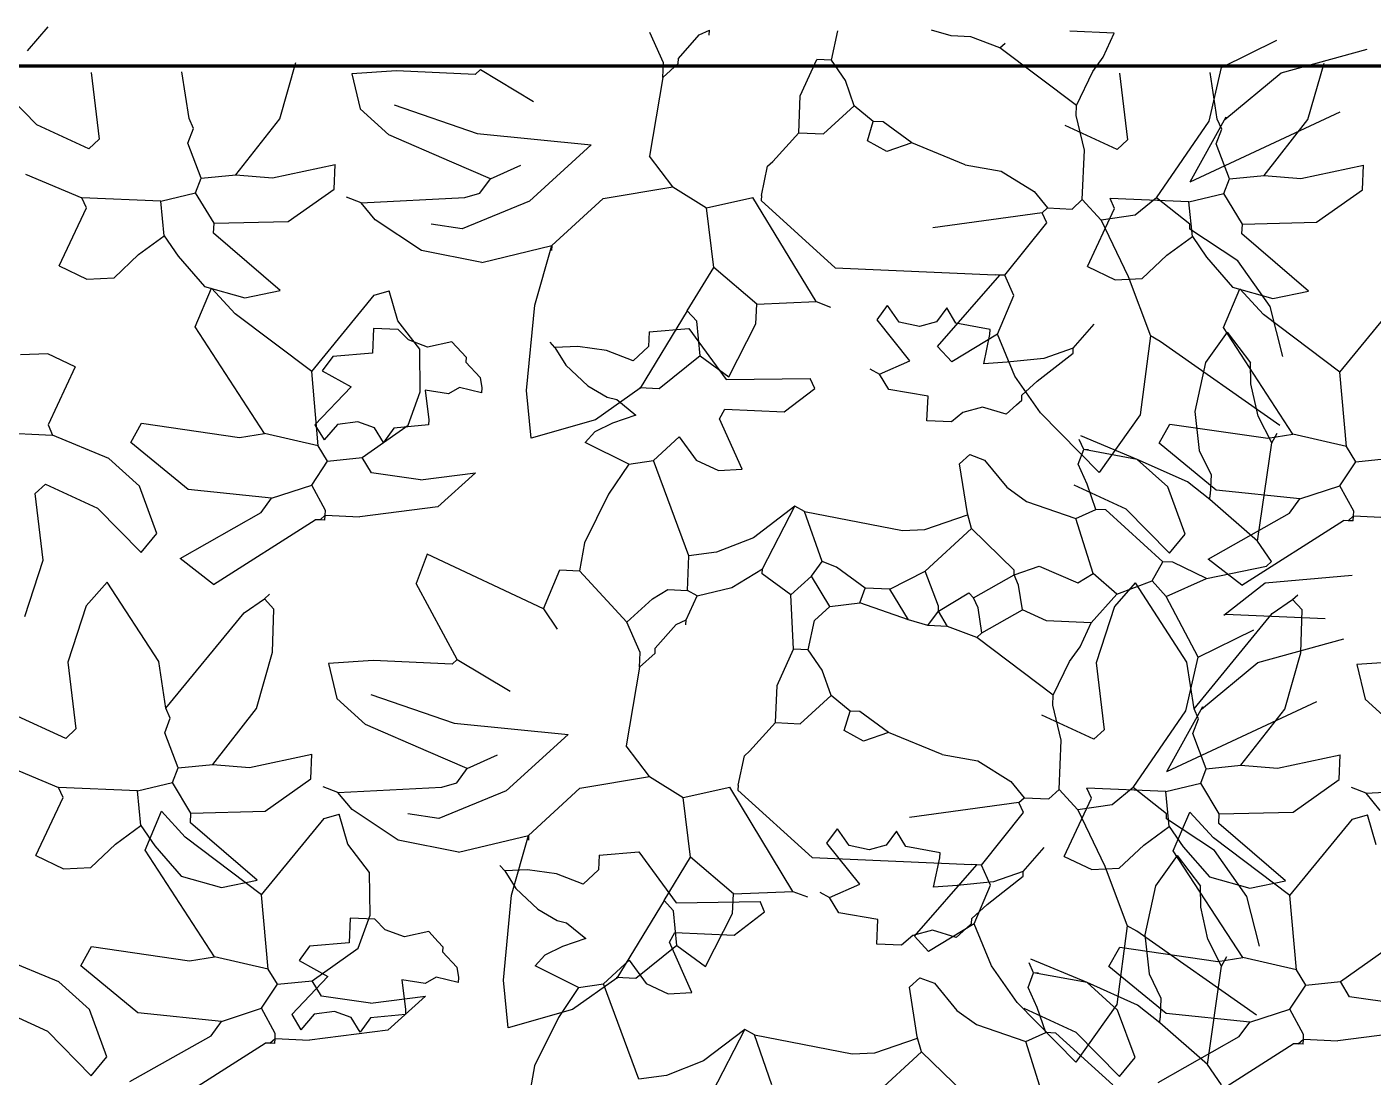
# Model space of a CAD drawing. Header units: inches. Extents: x 2013 to 15569, y -2551 to 2524.
# Drawn here: x 8065.1 to 8152.1, y -1721 to -1653.2 of the extents above; entities that cross this region are included whole.
import ezdxf

# ---------------------------------------------------------------- set-up
doc = ezdxf.new("R2010")
doc.units = ezdxf.units.IN
doc.header["$MEASUREMENT"] = 0
doc.layers.add('A-FLOR-FTPT', color=6, linetype='Continuous', lineweight=70)
doc.layers.add('VERDE_siepe', color=96, linetype='Continuous')

msp = doc.modelspace()

# ---------------------------------------------------------------- linework, layer by layer
at = {"layer": 'A-FLOR-FTPT'}
msp.add_line((8260.441, -1655.705), (7964.951, -1655.705), dxfattribs=at)
at = {"layer": 'VERDE_siepe'}
for p, q in [((8065.081, -1654.705), (8066.425, -1653.168)), ((8106.194, -1655.487), (8105.322, -1653.534)), ((8107.164, -1655.21), (8108.507, -1653.673)), ((8108.507, -1653.673), (8109.159, -1653.381)), ((8109.145, -1653.7), (8109.159, -1653.381)), ((8117.054, -1655.322), (8117.456, -1653.424)), ((8124.784, -1653.744), (8123.524, -1653.37)), ((8126.058, -1653.799), (8124.784, -1653.744)), ((8127.942, -1654.52), (8126.058, -1653.799)), ((8135.326, -1653.564), (8132.458, -1653.439)), ((8134.619, -1655.13), (8135.326, -1653.564)), ((8127.942, -1654.52), (8128.275, -1654.215)), ((8132.888, -1658.246), (8127.942, -1654.52)), ((8142.251, -1655.782), (8145.84, -1654.023)), ((8146.118, -1656.127), (8151.669, -1654.611)), ((8081.391, -1659.1), (8082.429, -1655.46)), ((8106.152, -1656.443), (8106.194, -1655.487)), ((8106.152, -1656.443), (8107.15, -1655.529)), ((8107.15, -1655.529), (8107.164, -1655.21)), ((8115.033, -1657.624), (8116.098, -1655.28)), ((8117.054, -1655.322), (8116.098, -1655.28)), ((8117.954, -1656.638), (8117.054, -1655.322)), ((8133.941, -1656.058), (8134.619, -1655.13)), ((8147.847, -1659.147), (8148.885, -1655.507)), ((8069.208, -1656.112), (8069.726, -1660.426)), ((8075.53, -1659.082), (8075.074, -1656.061)), ((8088.934, -1656.011), (8086.052, -1656.204)), ((8086.052, -1656.204), (8086.592, -1658.463)), ((8094.031, -1656.233), (8088.934, -1656.011)), ((8094.363, -1655.929), (8094.031, -1656.233)), ((8094.363, -1655.929), (8097.785, -1657.993)), ((8106.152, -1656.443), (8105.293, -1661.512)), ((8132.888, -1658.246), (8133.941, -1656.058)), ((8135.664, -1656.159), (8136.182, -1660.473)), ((8141.462, -1659.259), (8142.251, -1655.782)), ((8141.986, -1659.129), (8141.53, -1656.107)), ((8142.478, -1659.154), (8146.118, -1656.127)), ((8065.69, -1659.491), (8062.869, -1656.615)), ((8118.522, -1658.259), (8117.954, -1656.638)), ((8088.785, -1658.193), (8094.158, -1660.06)), ((8114.934, -1660.018), (8115.033, -1657.624)), ((8075.821, -1659.734), (8075.53, -1659.082)), ((8088.434, -1660.139), (8086.592, -1658.463)), ((8116.527, -1660.087), (8118.522, -1658.259)), ((8119.755, -1659.27), (8118.522, -1658.259)), ((8132.86, -1658.884), (8132.888, -1658.246)), ((8133.399, -1661.142), (8132.86, -1658.884)), ((8149.895, -1658.683), (8140.207, -1663.196)), ((8142.54, -1659.002), (8140.207, -1663.196)), ((8069.061, -1661.035), (8065.69, -1659.491)), ((8075.461, -1660.676), (8075.821, -1659.734)), ((8078.564, -1662.726), (8081.391, -1659.1)), ((8119.381, -1660.53), (8119.755, -1659.27)), ((8120.392, -1659.298), (8119.755, -1659.27)), ((8122.248, -1660.655), (8120.392, -1659.298)), ((8135.517, -1661.082), (8132.146, -1659.537)), ((8138.053, -1664.217), (8141.462, -1659.259)), ((8141.917, -1660.723), (8142.277, -1659.781)), ((8142.277, -1659.781), (8141.986, -1659.129)), ((8145.02, -1662.773), (8147.847, -1659.147)), ((8069.061, -1661.035), (8069.726, -1660.426)), ((8076.319, -1662.947), (8075.461, -1660.676)), ((8092.507, -1661.913), (8088.434, -1660.139)), ((8094.158, -1660.06), (8101.529, -1660.789)), ((8101.529, -1660.789), (8097.539, -1664.425)), ((8113.257, -1661.86), (8114.934, -1660.018)), ((8114.934, -1660.018), (8116.527, -1660.087)), ((8120.627, -1661.223), (8119.381, -1660.53)), ((8122.248, -1660.655), (8120.627, -1661.223)), ((8125.697, -1662.083), (8122.248, -1660.655)), ((8135.517, -1661.081), (8136.182, -1660.473)), ((8142.776, -1662.994), (8141.917, -1660.723)), ((8106.803, -1663.494), (8105.293, -1661.512)), ((8133.26, -1664.328), (8133.399, -1661.142)), ((8080.931, -1662.919), (8084.977, -1662.048)), ((8084.908, -1663.641), (8084.977, -1662.048)), ((8095.013, -1662.98), (8092.507, -1661.913)), ((8095.013, -1662.98), (8096.967, -1662.107)), ((8112.524, -1664.062), (8112.925, -1662.164)), ((8112.925, -1662.164), (8113.257, -1661.86)), ((8125.697, -1662.083), (8128.014, -1662.489)), ((8128.014, -1662.489), (8130.155, -1663.811)), ((8147.388, -1662.966), (8151.433, -1662.095)), ((8151.364, -1663.688), (8151.433, -1662.095)), ((8064.964, -1662.684), (8068.603, -1664.207)), ((8075.959, -1663.889), (8076.319, -1662.947)), ((8076.319, -1662.947), (8078.563, -1662.726)), ((8078.564, -1662.726), (8080.931, -1662.919)), ((8094.335, -1663.908), (8095.013, -1662.98)), ((8142.415, -1663.936), (8142.776, -1662.994)), ((8142.776, -1662.994), (8145.019, -1662.773)), ((8145.02, -1662.773), (8147.388, -1662.966)), ((8068.894, -1664.858), (8068.603, -1664.207)), ((8073.701, -1664.43), (8068.603, -1664.207)), ((8073.701, -1664.43), (8075.959, -1663.889)), ((8077.15, -1665.857), (8075.959, -1663.889)), ((8081.943, -1665.747), (8084.908, -1663.641)), ((8086.647, -1664.53), (8085.705, -1664.17)), ((8086.647, -1664.53), (8093.366, -1664.184)), ((8093.366, -1664.184), (8094.335, -1663.908)), ((8098.975, -1667.302), (8102.3, -1664.255)), ((8102.3, -1664.255), (8106.803, -1663.494)), ((8106.803, -1663.494), (8108.977, -1664.865)), ((8108.977, -1664.865), (8111.976, -1664.186)), ((8116.055, -1670.919), (8111.976, -1664.186)), ((8112.524, -1664.062), (8112.51, -1664.381)), ((8130.155, -1663.811), (8131.002, -1664.868)), ((8135.35, -1664.905), (8135.06, -1664.254)), ((8140.157, -1664.476), (8135.06, -1664.254)), ((8138.053, -1664.217), (8136.685, -1665.325)), ((8140.215, -1665.908), (8138.053, -1664.217)), ((8140.157, -1664.476), (8142.415, -1663.936)), ((8143.606, -1665.903), (8142.415, -1663.936)), ((8148.399, -1665.793), (8151.364, -1663.688)), ((8067.134, -1668.612), (8068.894, -1664.858)), ((8073.922, -1666.673), (8073.701, -1664.43)), ((8087.566, -1665.64), (8086.647, -1664.53)), ((8097.539, -1664.425), (8093.176, -1666.208)), ((8109.448, -1668.716), (8108.977, -1664.865)), ((8112.51, -1664.381), (8117.299, -1668.739)), ((8130.67, -1665.173), (8123.605, -1666.141)), ((8130.67, -1665.173), (8131.002, -1664.868)), ((8130.961, -1665.823), (8130.67, -1665.173)), ((8131.002, -1664.868), (8132.596, -1664.937)), ((8132.596, -1664.937), (8133.26, -1664.328)), ((8134.48, -1665.658), (8133.26, -1664.328)), ((8133.59, -1668.659), (8135.35, -1664.905)), ((8140.378, -1666.72), (8140.157, -1664.476)), ((8077.122, -1666.494), (8077.15, -1665.857)), ((8077.15, -1665.857), (8081.943, -1665.747)), ((8090.558, -1667.613), (8087.566, -1665.64)), ((8093.176, -1666.208), (8091.175, -1665.916)), ((8128.259, -1669.217), (8130.961, -1665.823)), ((8136.685, -1665.325), (8134.48, -1665.658)), ((8134.48, -1665.658), (8136.219, -1669.297)), ((8140.201, -1666.226), (8140.215, -1665.908)), ((8143.579, -1666.541), (8143.606, -1665.903)), ((8143.606, -1665.903), (8148.399, -1665.793)), ((8072.274, -1667.878), (8073.922, -1666.673)), ((8073.922, -1666.673), (8074.822, -1667.989)), ((8081.429, -1670.193), (8077.122, -1666.494)), ((8138.73, -1667.925), (8140.378, -1666.72)), ((8143.303, -1668.277), (8140.201, -1666.226)), ((8140.378, -1666.72), (8141.278, -1668.036)), ((8147.886, -1670.239), (8143.579, -1666.541)), ((8094.459, -1668.382), (8090.558, -1667.613)), ((8094.459, -1668.382), (8098.975, -1667.302)), ((8097.879, -1671.157), (8098.975, -1667.302)), ((8098.975, -1667.302), (8098.962, -1667.621)), ((8067.134, -1668.612), (8068.92, -1669.46)), ((8070.682, -1669.383), (8072.274, -1667.878)), ((8074.822, -1667.989), (8076.521, -1669.945)), ((8133.59, -1668.659), (8135.376, -1669.506)), ((8137.138, -1669.43), (8138.73, -1667.925)), ((8141.278, -1668.036), (8142.977, -1669.991)), ((8145.408, -1671.241), (8143.303, -1668.277)), ((8068.92, -1669.46), (8070.682, -1669.383)), ((8107.729, -1671.514), (8109.448, -1668.716)), ((8112.218, -1671.072), (8109.448, -1668.716)), ((8117.299, -1668.739), (8127.622, -1669.189)), ((8123.909, -1673.816), (8127.941, -1669.203)), ((8127.941, -1669.203), (8127.622, -1669.189)), ((8128.259, -1669.217), (8127.941, -1669.203)), ((8128.841, -1670.519), (8128.259, -1669.217)), ((8135.376, -1669.506), (8137.138, -1669.43)), ((8136.219, -1669.297), (8137.664, -1673.139)), ((8075.923, -1672.546), (8076.99, -1670.039)), ((8076.521, -1669.945), (8079.128, -1670.673)), ((8078.513, -1671.702), (8076.99, -1670.039)), ((8079.128, -1670.673), (8081.429, -1670.193)), ((8087.504, -1670.497), (8088.474, -1670.221)), ((8089.027, -1672.16), (8088.474, -1670.221)), ((8142.379, -1672.593), (8143.446, -1670.086)), ((8142.977, -1669.991), (8145.584, -1670.719)), ((8144.969, -1671.748), (8143.446, -1670.086)), ((8145.584, -1670.719), (8147.886, -1670.239)), ((8083.458, -1675.429), (8087.504, -1670.497)), ((8097.346, -1676.662), (8097.879, -1671.157)), ((8112.162, -1672.346), (8112.218, -1671.072)), ((8112.218, -1671.072), (8116.055, -1670.919)), ((8116.055, -1670.919), (8116.997, -1671.28)), ((8119.994, -1672.091), (8120.672, -1671.163)), ((8121.434, -1672.239), (8120.672, -1671.163)), ((8127.774, -1673.027), (8128.841, -1670.519)), ((8146.225, -1674.47), (8145.408, -1671.241)), ((8149.915, -1675.476), (8153.96, -1670.544)), ((8083.458, -1675.429), (8078.513, -1671.702)), ((8107.729, -1671.514), (8104.681, -1676.521)), ((8108.339, -1672.179), (8107.729, -1671.514)), ((8122.113, -1674.738), (8119.994, -1672.091)), ((8124.496, -1671.33), (8123.833, -1672.23)), ((8125.091, -1672.313), (8124.496, -1671.33)), ((8149.915, -1675.476), (8144.969, -1671.748)), ((8080.41, -1679.445), (8075.923, -1672.546)), ((8087.453, -1672.656), (8087.384, -1674.249)), ((8089.047, -1672.725), (8087.453, -1672.656)), ((8090.439, -1673.991), (8089.027, -1672.16)), ((8089.719, -1673.398), (8089.047, -1672.725)), ((8105.276, -1672.868), (8105.234, -1673.824)), ((8105.276, -1672.868), (8107.839, -1672.661)), ((8107.839, -1672.661), (8110.249, -1675.958)), ((8108.56, -1674.423), (8108.339, -1672.179)), ((8110.416, -1675.782), (8112.162, -1672.346)), ((8122.73, -1672.524), (8121.434, -1672.239)), ((8123.833, -1672.23), (8122.73, -1672.524)), ((8127.308, -1672.729), (8125.091, -1672.313)), ((8127.294, -1673.048), (8127.308, -1672.729)), ((8132.682, -1673.921), (8134.026, -1672.384)), ((8142.622, -1672.901), (8141.224, -1674.847)), ((8146.867, -1679.492), (8142.379, -1672.593)), ((8142.622, -1672.901), (8144.132, -1674.881)), ((8090.953, -1673.852), (8089.719, -1673.398)), ((8092.524, -1673.515), (8090.953, -1673.852)), ((8093.133, -1674.181), (8092.524, -1673.515)), ((8099.167, -1673.879), (8098.863, -1673.546)), ((8100.649, -1673.822), (8099.167, -1673.879)), ((8099.167, -1673.879), (8099.893, -1675.017)), ((8102.514, -1674.087), (8100.649, -1673.822)), ((8105.234, -1673.824), (8104.237, -1674.738)), ((8124.823, -1674.813), (8123.909, -1673.816)), ((8127.774, -1673.027), (8124.823, -1674.813)), ((8126.892, -1674.946), (8127.294, -1673.048)), ((8128.902, -1675.735), (8127.774, -1673.027)), ((8137.664, -1673.139), (8137.001, -1678.238)), ((8138.288, -1673.485), (8137.664, -1673.139)), ((8146.03, -1678.929), (8138.288, -1673.485)), ((8066.395, -1674.288), (8064.632, -1674.364)), ((8068.18, -1675.136), (8066.395, -1674.288)), ((8084.822, -1674.456), (8084.142, -1675.384)), ((8087.384, -1674.249), (8084.822, -1674.456)), ((8090.465, -1676.756), (8090.439, -1673.991)), ((8093.133, -1674.181), (8093.438, -1674.513)), ((8093.438, -1674.513), (8093.424, -1674.831)), ((8104.237, -1674.738), (8102.514, -1674.087)), ((8108.56, -1674.423), (8105.914, -1676.543)), ((8108.56, -1674.423), (8110.416, -1675.782)), ((8120.16, -1675.61), (8122.113, -1674.738)), ((8130.765, -1674.588), (8128.41, -1674.828)), ((8130.355, -1676.055), (8132.669, -1674.24)), ((8132.682, -1673.921), (8130.765, -1674.588)), ((8132.669, -1674.24), (8132.682, -1673.921)), ((8068.18, -1675.136), (8066.42, -1678.889)), ((8083.887, -1680.236), (8083.458, -1675.429)), ((8084.142, -1675.384), (8086.012, -1676.423)), ((8093.424, -1674.831), (8094.338, -1675.829)), ((8099.893, -1675.017), (8101.3, -1676.369)), ((8119.536, -1675.263), (8120.16, -1675.61)), ((8120.755, -1676.594), (8120.16, -1675.61)), ((8128.41, -1674.828), (8126.892, -1674.946)), ((8141.224, -1674.847), (8140.54, -1678.017)), ((8144.163, -1676.232), (8144.132, -1674.881)), ((8150.343, -1680.282), (8149.915, -1675.476)), ((8086.012, -1676.423), (8083.671, -1678.875)), ((8093.004, -1676.468), (8092.293, -1676.881)), ((8094.431, -1676.81), (8093.004, -1676.468)), ((8094.338, -1675.829), (8094.445, -1676.491)), ((8094.445, -1676.491), (8094.431, -1676.81)), ((8101.3, -1676.369), (8102.558, -1677.099)), ((8105.914, -1676.543), (8104.64, -1676.487)), ((8110.249, -1675.958), (8115.679, -1675.876)), ((8115.97, -1676.527), (8115.679, -1675.876)), ((8130.557, -1678.11), (8128.902, -1675.735)), ((8129.358, -1676.969), (8130.355, -1676.055)), ((8144.617, -1678.309), (8144.163, -1676.232)), ((8089.691, -1678.892), (8090.465, -1676.756)), ((8090.792, -1676.632), (8091.026, -1678.557)), ((8092.293, -1676.881), (8090.792, -1676.632)), ((8097.651, -1679.747), (8097.346, -1676.662)), ((8104.681, -1676.521), (8101.808, -1678.546)), ((8102.558, -1677.099), (8103.17, -1677.246)), ((8103.17, -1677.246), (8104.403, -1678.257)), ((8113.989, -1678.037), (8115.97, -1676.527)), ((8123.29, -1677.023), (8120.755, -1676.594)), ((8123.22, -1678.616), (8123.29, -1677.023)), ((8129.011, -1677.591), (8129.344, -1677.287)), ((8129.344, -1677.287), (8129.358, -1676.969)), ((8109.819, -1678.493), (8110.166, -1677.87)), ((8110.166, -1677.87), (8113.989, -1678.037)), ((8125.542, -1678.074), (8124.814, -1678.686)), ((8126.811, -1677.729), (8125.542, -1678.074)), ((8128.346, -1678.201), (8126.811, -1677.729)), ((8129.011, -1677.591), (8128.346, -1678.201)), ((8134.347, -1681.961), (8130.557, -1678.11)), ((8140.54, -1678.017), (8140.812, -1680.542)), ((8066.42, -1678.889), (8066.711, -1679.54)), ((8071.766, -1680.026), (8072.458, -1678.78)), ((8072.458, -1678.78), (8078.803, -1679.694)), ((8083.671, -1678.875), (8084.266, -1679.859)), ((8085.118, -1678.853), (8084.266, -1679.859)), ((8086.435, -1678.682), (8085.118, -1678.853)), ((8087.508, -1679.072), (8086.435, -1678.682)), ((8086.726, -1680.997), (8089.691, -1678.892)), ((8088.09, -1680.026), (8087.508, -1679.072)), ((8088.769, -1679.098), (8088.09, -1680.026)), ((8091.013, -1678.877), (8088.769, -1679.098)), ((8091.026, -1678.557), (8091.013, -1678.877)), ((8101.808, -1678.546), (8097.651, -1679.747)), ((8102.896, -1678.772), (8101.757, -1679.337)), ((8104.403, -1678.257), (8102.896, -1678.772)), ((8111.273, -1681.749), (8109.819, -1678.493)), ((8124.814, -1678.686), (8123.22, -1678.616)), ((8137.001, -1678.238), (8134.347, -1681.961)), ((8138.222, -1680.073), (8138.915, -1678.827)), ((8138.915, -1678.827), (8145.259, -1679.741)), ((8145.503, -1680.049), (8144.617, -1678.309)), ((8061.613, -1679.318), (8066.711, -1679.54)), ((8070.35, -1681.063), (8066.711, -1679.54)), ((8078.803, -1679.694), (8080.41, -1679.445)), ((8083.887, -1680.236), (8080.41, -1679.445)), ((8101.757, -1679.337), (8101.133, -1680.03)), ((8105.552, -1681.18), (8107.215, -1679.656)), ((8107.215, -1679.656), (8108.303, -1681.158)), ((8133.354, -1680.477), (8133.064, -1679.826)), ((8136.806, -1681.11), (8133.167, -1679.587)), ((8145.259, -1679.741), (8146.867, -1679.492)), ((8145.503, -1680.049), (8145.849, -1679.426)), ((8150.343, -1680.282), (8146.867, -1679.492)), ((8075.465, -1683.06), (8071.766, -1680.026)), ((8084.482, -1681.219), (8083.887, -1680.236)), ((8103.945, -1681.429), (8101.133, -1680.03)), ((8125.334, -1681.404), (8125.998, -1680.794)), ((8125.998, -1680.794), (8126.94, -1681.155)), ((8132.994, -1681.419), (8133.354, -1680.477)), ((8133.673, -1680.491), (8133.354, -1680.477)), ((8136.806, -1681.11), (8133.354, -1680.477)), ((8141.921, -1683.107), (8138.222, -1680.073)), ((8140.812, -1680.542), (8141.583, -1682.113)), ((8144.588, -1686.393), (8145.503, -1680.049)), ((8150.939, -1681.266), (8150.343, -1680.282)), ((8072.325, -1682.839), (8070.35, -1681.063)), ((8083.457, -1682.77), (8084.482, -1681.219)), ((8084.482, -1681.219), (8086.726, -1680.997)), ((8087.322, -1681.981), (8086.726, -1680.997)), ((8103.945, -1681.429), (8102.637, -1683.368)), ((8103.945, -1681.429), (8105.552, -1681.18)), ((8107.837, -1687.345), (8105.552, -1681.18)), ((8108.303, -1681.158), (8109.739, -1681.835)), ((8125.832, -1684.618), (8125.334, -1681.404)), ((8126.94, -1681.155), (8128.384, -1682.914)), ((8133.575, -1682.721), (8132.994, -1681.419)), ((8138.781, -1682.885), (8136.806, -1681.11)), ((8140.069, -1682.566), (8136.806, -1681.11)), ((8149.913, -1682.817), (8150.939, -1681.266)), ((8150.939, -1681.266), (8153.182, -1681.044)), ((8090.494, -1682.439), (8087.322, -1681.981)), ((8090.494, -1682.439), (8094.049, -1681.98)), ((8094.049, -1681.98), (8091.608, -1684.177)), ((8109.739, -1681.835), (8111.273, -1681.749)), ((8141.513, -1683.706), (8140.069, -1682.566)), ((8141.583, -1682.113), (8141.527, -1683.387)), ((8066.254, -1682.713), (8065.588, -1683.322)), ((8066.106, -1687.635), (8065.588, -1683.322)), ((8066.254, -1682.713), (8069.625, -1684.257)), ((8073.457, -1685.9), (8072.325, -1682.839)), ((8080.866, -1683.615), (8075.465, -1683.06)), ((8080.866, -1683.615), (8083.457, -1682.77)), ((8084.344, -1684.405), (8083.457, -1682.77)), ((8102.637, -1683.368), (8101.093, -1686.495)), ((8128.384, -1682.914), (8129.653, -1683.826)), ((8132.71, -1682.759), (8136.081, -1684.303)), ((8134.143, -1684.342), (8133.575, -1682.721)), ((8139.913, -1685.946), (8138.781, -1682.885)), ((8141.513, -1683.706), (8141.527, -1683.387)), ((8147.323, -1683.661), (8141.921, -1683.107)), ((8147.323, -1683.661), (8149.913, -1682.817)), ((8150.8, -1684.452), (8149.913, -1682.817)), ((8069.625, -1684.257), (8072.445, -1687.132)), ((8080.188, -1684.543), (8080.866, -1683.615)), ((8091.608, -1684.177), (8086.56, -1684.821)), ((8114.681, -1684.131), (8112.013, -1686.172)), ((8112.589, -1688.191), (8114.681, -1684.131)), ((8115.304, -1684.478), (8114.681, -1684.131)), ((8129.653, -1683.826), (8132.842, -1684.923)), ((8136.081, -1684.303), (8138.902, -1687.179)), ((8144.588, -1686.393), (8141.513, -1683.706)), ((8146.644, -1684.59), (8147.323, -1683.661)), ((8074.951, -1687.507), (8080.188, -1684.543)), ((8077.112, -1689.197), (8083.678, -1685.015)), ((8083.998, -1685.029), (8083.678, -1685.015)), ((8083.998, -1685.029), (8084.33, -1684.723)), ((8084.316, -1685.043), (8083.998, -1685.029)), ((8084.316, -1685.043), (8084.33, -1684.723)), ((8084.33, -1684.723), (8084.344, -1684.405)), ((8084.33, -1684.723), (8086.56, -1684.821)), ((8115.304, -1684.478), (8121.634, -1685.712)), ((8116.44, -1687.72), (8115.304, -1684.478)), ((8123.085, -1685.653), (8125.853, -1684.689)), ((8126.109, -1685.587), (8125.832, -1684.618)), ((8132.842, -1684.923), (8134.143, -1684.342)), ((8133.963, -1688.484), (8132.842, -1684.923)), ((8134.781, -1684.37), (8134.143, -1684.342)), ((8138.465, -1687.722), (8134.781, -1684.37)), ((8141.407, -1687.554), (8146.644, -1684.59)), ((8143.568, -1689.244), (8150.134, -1685.062)), ((8150.454, -1685.075), (8150.134, -1685.062)), ((8150.454, -1685.075), (8150.786, -1684.77)), ((8150.772, -1685.089), (8150.454, -1685.075)), ((8150.772, -1685.089), (8150.786, -1684.77)), ((8150.786, -1684.77), (8150.8, -1684.452)), ((8150.786, -1684.77), (8153.016, -1684.867)), ((8072.445, -1687.132), (8073.457, -1685.9)), ((8121.634, -1685.712), (8123.085, -1685.653)), ((8123.117, -1688.33), (8126.109, -1685.587)), ((8128.865, -1688.262), (8126.109, -1685.587)), ((8138.902, -1687.179), (8139.913, -1685.946)), ((8101.093, -1686.495), (8100.772, -1688.313)), ((8112.013, -1686.172), (8109.627, -1687.113)), ((8145.488, -1687.71), (8144.588, -1686.393)), ((8064.923, -1691.273), (8066.106, -1687.635)), ((8077.112, -1689.197), (8074.951, -1687.507)), ((8090.923, -1687.246), (8090.202, -1689.13)), ((8098.431, -1690.765), (8090.923, -1687.246)), ((8107.74, -1689.575), (8107.837, -1687.345)), ((8109.627, -1687.113), (8107.837, -1687.345)), ((8115.761, -1688.648), (8116.44, -1687.72)), ((8117.382, -1688.08), (8116.44, -1687.72)), ((8137.772, -1688.969), (8138.465, -1687.722)), ((8139.102, -1687.75), (8138.465, -1687.722)), ((8141.291, -1688.803), (8139.102, -1687.75)), ((8143.568, -1689.244), (8141.407, -1687.554)), ((8145.156, -1688.014), (8145.488, -1687.71)), ((8098.431, -1690.765), (8099.498, -1688.258)), ((8099.498, -1688.258), (8100.772, -1688.313)), ((8103.82, -1691.639), (8100.772, -1688.313)), ((8110.622, -1689.381), (8112.589, -1688.191)), ((8112.575, -1688.509), (8112.589, -1688.191)), ((8114.431, -1689.866), (8112.575, -1688.509)), ((8114.431, -1689.866), (8115.761, -1688.648)), ((8116.951, -1690.615), (8115.761, -1688.648)), ((8119.238, -1689.438), (8117.382, -1688.08)), ((8120.83, -1689.508), (8123.117, -1688.33)), ((8123.975, -1690.602), (8123.117, -1688.33)), ((8126.233, -1690.062), (8128.852, -1688.58)), ((8128.852, -1688.58), (8130.472, -1688.013)), ((8128.852, -1688.58), (8128.865, -1688.262)), ((8129.142, -1689.231), (8128.852, -1688.58)), ((8130.472, -1688.013), (8132.979, -1689.08)), ((8132.979, -1689.08), (8133.963, -1688.484)), ((8135.501, -1689.827), (8133.963, -1688.484)), ((8141.291, -1688.803), (8145.156, -1688.014)), ((8150.709, -1688.617), (8145.074, -1689.106)), ((8070.233, -1689.042), (8068.89, -1690.579)), ((8073.572, -1694.166), (8070.234, -1689.042)), ((8092.861, -1694.034), (8090.202, -1689.13)), ((8105.482, -1690.115), (8106.465, -1689.519)), ((8106.465, -1689.519), (8107.74, -1689.575)), ((8108.363, -1689.922), (8110.622, -1689.381)), ((8118.877, -1690.38), (8119.238, -1689.438)), ((8120.83, -1689.508), (8119.238, -1689.438)), ((8122.022, -1691.475), (8120.83, -1689.508)), ((8129.391, -1690.838), (8129.142, -1689.231)), ((8136.689, -1689.089), (8135.346, -1690.626)), ((8135.501, -1689.827), (8137.772, -1688.969)), ((8140.028, -1694.213), (8136.69, -1689.088)), ((8138.686, -1689.966), (8137.772, -1688.969)), ((8138.686, -1689.966), (8141.291, -1688.803)), ((8145.074, -1689.106), (8142.41, -1691.195)), ((8079.085, -1691.023), (8080.401, -1690.123)), ((8080.401, -1690.123), (8080.733, -1689.819)), ((8081.011, -1690.789), (8080.401, -1690.123)), ((8103.82, -1691.639), (8105.482, -1690.115)), ((8107.657, -1691.486), (8108.363, -1689.922)), ((8108.363, -1689.922), (8107.74, -1689.575)), ((8114.596, -1693.385), (8114.431, -1689.866)), ((8116.951, -1690.615), (8118.877, -1690.38)), ((8122.022, -1691.475), (8118.877, -1690.38)), ((8123.961, -1690.921), (8125.929, -1689.73)), ((8125.929, -1689.73), (8126.233, -1690.062)), ((8126.523, -1690.713), (8126.233, -1690.062)), ((8133.824, -1691.67), (8135.501, -1689.827)), ((8140.75, -1693.887), (8138.686, -1689.966)), ((8145.541, -1691.07), (8146.857, -1690.17)), ((8146.857, -1690.17), (8147.189, -1689.866)), ((8147.467, -1690.835), (8146.857, -1690.17)), ((8068.89, -1690.579), (8067.706, -1694.217)), ((8074.028, -1697.188), (8079.085, -1691.023)), ((8080.927, -1693.565), (8081.011, -1690.789)), ((8098.431, -1690.765), (8099.331, -1692.081)), ((8115.954, -1691.529), (8116.951, -1690.615)), ((8123.282, -1691.849), (8123.961, -1690.921)), ((8123.961, -1690.921), (8123.975, -1690.602)), ((8124.556, -1691.904), (8123.961, -1690.921)), ((8126.773, -1692.32), (8126.523, -1690.713)), ((8126.773, -1692.32), (8129.391, -1690.838)), ((8130.956, -1691.544), (8129.391, -1690.838)), ((8135.346, -1690.626), (8134.163, -1694.264)), ((8140.485, -1697.234), (8145.541, -1691.07)), ((8142.515, -1691.105), (8148.949, -1691.386)), ((8147.384, -1693.612), (8147.467, -1690.835)), ((8104.692, -1693.592), (8103.82, -1691.639)), ((8105.662, -1693.315), (8107.005, -1691.778)), ((8107.005, -1691.778), (8107.657, -1691.486)), ((8107.643, -1691.806), (8107.657, -1691.486)), ((8115.552, -1693.427), (8115.954, -1691.529)), ((8123.282, -1691.849), (8122.022, -1691.475)), ((8124.556, -1691.904), (8123.282, -1691.849)), ((8126.44, -1692.625), (8124.556, -1691.904)), ((8133.824, -1691.67), (8130.956, -1691.544)), ((8133.117, -1693.235), (8133.824, -1691.67)), ((8140.75, -1693.887), (8144.338, -1692.128)), ((8126.44, -1692.625), (8126.773, -1692.32)), ((8131.386, -1696.351), (8126.44, -1692.625)), ((8144.616, -1694.232), (8150.167, -1692.716)), ((8079.889, -1697.205), (8080.927, -1693.565)), ((8104.65, -1694.548), (8104.692, -1693.592)), ((8104.65, -1694.548), (8105.648, -1693.634)), ((8105.648, -1693.634), (8105.662, -1693.315)), ((8113.531, -1695.729), (8114.596, -1693.385)), ((8115.552, -1693.427), (8114.596, -1693.385)), ((8116.452, -1694.743), (8115.552, -1693.427)), ((8132.439, -1694.163), (8133.117, -1693.235)), ((8139.96, -1697.364), (8140.75, -1693.887)), ((8146.345, -1697.252), (8147.384, -1693.612)), ((8067.706, -1694.217), (8068.224, -1698.531)), ((8074.028, -1697.187), (8073.572, -1694.166)), ((8087.432, -1694.116), (8084.55, -1694.309)), ((8084.55, -1694.309), (8085.09, -1696.568)), ((8092.529, -1694.338), (8087.432, -1694.116)), ((8092.861, -1694.034), (8092.529, -1694.338)), ((8092.861, -1694.034), (8096.283, -1696.098)), ((8104.65, -1694.548), (8103.791, -1699.618)), ((8117.021, -1696.364), (8116.452, -1694.743)), ((8131.386, -1696.351), (8132.439, -1694.163)), ((8134.163, -1694.264), (8134.68, -1698.578)), ((8140.484, -1697.234), (8140.028, -1694.213)), ((8140.976, -1697.259), (8144.616, -1694.232)), ((8153.888, -1694.163), (8151.007, -1694.356)), ((8151.007, -1694.356), (8151.546, -1696.615)), ((8087.283, -1696.298), (8092.656, -1698.165)), ((8113.432, -1698.123), (8113.531, -1695.729)), ((8115.026, -1698.192), (8117.021, -1696.364)), ((8118.253, -1697.375), (8117.021, -1696.364)), ((8131.358, -1696.989), (8131.386, -1696.351)), ((8074.319, -1697.839), (8074.028, -1697.188)), ((8077.062, -1700.831), (8079.889, -1697.205)), ((8086.932, -1698.244), (8085.09, -1696.568)), ((8131.897, -1699.247), (8131.358, -1696.989)), ((8136.551, -1702.322), (8139.96, -1697.364)), ((8148.393, -1696.788), (8138.706, -1701.301)), ((8141.038, -1697.107), (8138.706, -1701.301)), ((8140.775, -1697.886), (8140.485, -1697.234)), ((8143.518, -1700.878), (8146.345, -1697.252)), ((8153.388, -1698.29), (8151.546, -1696.615)), ((8067.559, -1699.14), (8064.188, -1697.596)), ((8073.959, -1698.781), (8074.319, -1697.839)), ((8092.656, -1698.165), (8100.027, -1698.894)), ((8111.756, -1699.965), (8113.432, -1698.123)), ((8113.432, -1698.123), (8115.026, -1698.192)), ((8117.879, -1698.635), (8118.253, -1697.375)), ((8118.891, -1697.403), (8118.253, -1697.375)), ((8120.747, -1698.76), (8118.891, -1697.403)), ((8134.015, -1699.187), (8130.644, -1697.642)), ((8140.415, -1698.828), (8140.775, -1697.886)), ((8067.559, -1699.14), (8068.224, -1698.531)), ((8074.818, -1701.052), (8073.959, -1698.781)), ((8091.005, -1700.018), (8086.932, -1698.244)), ((8100.027, -1698.894), (8096.037, -1702.53)), ((8119.125, -1699.328), (8117.879, -1698.635)), ((8120.747, -1698.76), (8119.125, -1699.328)), ((8124.195, -1700.188), (8120.747, -1698.76)), ((8134.015, -1699.186), (8134.68, -1698.578)), ((8141.274, -1701.099), (8140.415, -1698.828)), ((8105.301, -1701.599), (8103.791, -1699.618)), ((8111.423, -1700.269), (8111.756, -1699.965)), ((8131.758, -1702.433), (8131.897, -1699.247)), ((8063.462, -1700.789), (8067.101, -1702.312)), ((8074.818, -1701.052), (8077.061, -1700.831)), ((8077.062, -1700.832), (8079.43, -1701.024)), ((8079.43, -1701.024), (8083.475, -1700.153)), ((8083.406, -1701.746), (8083.475, -1700.153)), ((8093.512, -1701.085), (8091.005, -1700.018)), ((8093.512, -1701.085), (8095.465, -1700.212)), ((8111.022, -1702.167), (8111.423, -1700.269)), ((8124.195, -1700.188), (8126.512, -1700.595)), ((8126.512, -1700.595), (8128.653, -1701.916)), ((8145.886, -1701.071), (8149.932, -1700.2)), ((8149.862, -1701.793), (8149.932, -1700.2)), ((8074.457, -1701.994), (8074.818, -1701.052)), ((8092.833, -1702.013), (8093.512, -1701.085)), ((8100.798, -1702.36), (8105.301, -1701.599)), ((8105.301, -1701.599), (8107.475, -1702.97)), ((8140.913, -1702.041), (8141.274, -1701.099)), ((8141.274, -1701.099), (8143.517, -1700.878)), ((8143.518, -1700.878), (8145.886, -1701.071)), ((8067.392, -1702.963), (8067.101, -1702.312)), ((8072.199, -1702.535), (8067.101, -1702.312)), ((8072.199, -1702.535), (8074.457, -1701.994)), ((8072.42, -1704.778), (8072.199, -1702.535)), ((8075.648, -1703.962), (8074.457, -1701.994)), ((8080.441, -1703.852), (8083.406, -1701.746)), ((8085.145, -1702.635), (8084.203, -1702.275)), ((8085.145, -1702.635), (8091.864, -1702.289)), ((8096.037, -1702.53), (8091.674, -1704.313)), ((8091.864, -1702.289), (8092.833, -1702.013)), ((8097.474, -1705.407), (8100.798, -1702.36)), ((8107.475, -1702.97), (8110.474, -1702.291)), ((8114.553, -1709.024), (8110.474, -1702.291)), ((8111.022, -1702.167), (8111.008, -1702.486)), ((8111.008, -1702.486), (8115.798, -1706.844)), ((8128.653, -1701.916), (8129.501, -1702.973)), ((8131.094, -1703.042), (8131.758, -1702.433)), ((8132.978, -1703.763), (8131.758, -1702.433)), ((8133.848, -1703.01), (8133.558, -1702.359)), ((8138.655, -1702.581), (8133.558, -1702.359)), ((8136.551, -1702.322), (8135.183, -1703.43)), ((8138.713, -1704.013), (8136.551, -1702.322)), ((8138.655, -1702.581), (8140.913, -1702.041)), ((8138.876, -1704.825), (8138.655, -1702.581)), ((8142.104, -1704.008), (8140.913, -1702.041)), ((8146.897, -1703.898), (8149.862, -1701.793)), ((8151.601, -1702.682), (8150.659, -1702.322)), ((8151.601, -1702.682), (8158.32, -1702.336)), ((8065.632, -1706.717), (8067.392, -1702.963)), ((8086.064, -1703.745), (8085.145, -1702.635)), ((8107.946, -1706.821), (8107.475, -1702.97)), ((8129.168, -1703.278), (8122.103, -1704.247)), ((8129.168, -1703.278), (8129.501, -1702.973)), ((8129.459, -1703.928), (8129.168, -1703.278)), ((8129.501, -1702.973), (8131.094, -1703.042)), ((8132.088, -1706.764), (8133.848, -1703.01)), ((8135.183, -1703.43), (8132.978, -1703.763)), ((8152.52, -1703.792), (8151.601, -1702.682)), ((8072.686, -1706.359), (8073.753, -1703.852)), ((8075.276, -1705.514), (8073.753, -1703.852)), ((8075.621, -1704.599), (8075.648, -1703.962)), ((8075.648, -1703.962), (8080.441, -1703.852)), ((8080.221, -1709.242), (8084.267, -1704.31)), ((8084.267, -1704.31), (8085.237, -1704.033)), ((8085.79, -1705.973), (8085.237, -1704.033)), ((8089.056, -1705.718), (8086.064, -1703.745)), ((8091.674, -1704.313), (8089.674, -1704.022)), ((8126.757, -1707.322), (8129.459, -1703.928)), ((8132.978, -1703.763), (8134.717, -1707.402)), ((8138.699, -1704.331), (8138.713, -1704.013)), ((8141.801, -1706.382), (8138.699, -1704.331)), ((8139.142, -1706.406), (8140.209, -1703.898)), ((8141.732, -1705.561), (8140.209, -1703.898)), ((8142.077, -1704.646), (8142.104, -1704.008)), ((8142.104, -1704.008), (8146.897, -1703.898)), ((8150.723, -1704.357), (8151.693, -1704.08)), ((8152.246, -1706.02), (8151.693, -1704.08)), ((8070.772, -1705.983), (8072.42, -1704.778)), ((8072.42, -1704.778), (8073.32, -1706.094)), ((8079.928, -1708.298), (8075.621, -1704.599)), ((8116.757, -1705.904), (8117.435, -1704.976)), ((8118.197, -1706.052), (8117.435, -1704.976)), ((8121.259, -1705.143), (8120.596, -1706.042)), ((8121.855, -1706.126), (8121.259, -1705.143)), ((8137.228, -1706.03), (8138.876, -1704.825)), ((8138.876, -1704.825), (8139.776, -1706.141)), ((8146.384, -1708.344), (8142.077, -1704.646)), ((8146.678, -1709.288), (8150.723, -1704.357)), ((8069.18, -1707.488), (8070.772, -1705.983)), ((8080.221, -1709.242), (8075.276, -1705.514)), ((8087.202, -1707.804), (8085.79, -1705.973)), ((8092.957, -1706.487), (8089.056, -1705.718)), ((8092.957, -1706.487), (8097.474, -1705.407)), ((8096.377, -1709.262), (8097.474, -1705.407)), ((8097.474, -1705.407), (8097.46, -1705.726)), ((8118.876, -1708.55), (8116.757, -1705.904)), ((8119.493, -1706.337), (8118.197, -1706.052)), ((8120.596, -1706.042), (8119.493, -1706.337)), ((8135.636, -1707.535), (8137.228, -1706.03)), ((8146.678, -1709.288), (8141.732, -1705.561)), ((8065.632, -1706.717), (8067.418, -1707.565)), ((8077.173, -1713.258), (8072.686, -1706.359)), ((8073.32, -1706.094), (8075.019, -1708.05)), ((8102.039, -1706.681), (8101.997, -1707.637)), ((8102.039, -1706.681), (8104.602, -1706.474)), ((8104.602, -1706.474), (8107.012, -1709.771)), ((8106.228, -1709.619), (8107.946, -1706.821)), ((8110.716, -1709.177), (8107.946, -1706.821)), ((8115.798, -1706.844), (8126.12, -1707.295)), ((8124.071, -1706.542), (8121.855, -1706.126)), ((8123.655, -1708.759), (8124.057, -1706.861)), ((8124.057, -1706.861), (8124.071, -1706.542)), ((8129.446, -1707.734), (8130.789, -1706.197)), ((8132.088, -1706.764), (8133.874, -1707.611)), ((8139.385, -1706.713), (8137.987, -1708.66)), ((8143.63, -1713.305), (8139.142, -1706.406)), ((8139.385, -1706.713), (8140.895, -1708.694)), ((8139.776, -1706.141), (8141.475, -1708.096)), ((8143.906, -1709.347), (8141.801, -1706.382)), ((8067.418, -1707.565), (8069.18, -1707.488)), ((8087.228, -1710.569), (8087.202, -1707.804)), ((8095.93, -1707.692), (8095.626, -1707.359)), ((8097.412, -1707.635), (8095.93, -1707.691)), ((8095.93, -1707.691), (8096.656, -1708.83)), ((8099.277, -1707.9), (8097.412, -1707.635)), ((8101.997, -1707.637), (8101, -1708.551)), ((8122.407, -1711.921), (8126.439, -1707.308)), ((8126.439, -1707.308), (8126.12, -1707.295)), ((8126.757, -1707.322), (8126.439, -1707.308)), ((8127.339, -1708.624), (8126.757, -1707.322)), ((8129.446, -1707.734), (8127.528, -1708.401)), ((8129.432, -1708.053), (8129.446, -1707.734)), ((8133.874, -1707.611), (8135.636, -1707.535)), ((8134.717, -1707.402), (8136.162, -1711.244)), ((8075.019, -1708.05), (8077.626, -1708.778)), ((8077.626, -1708.778), (8079.928, -1708.298)), ((8101, -1708.551), (8099.277, -1707.9)), ((8116.923, -1709.423), (8118.876, -1708.55)), ((8125.173, -1708.641), (8123.655, -1708.759)), ((8127.528, -1708.401), (8125.173, -1708.641)), ((8126.272, -1711.132), (8127.339, -1708.624)), ((8127.118, -1709.867), (8129.432, -1708.053)), ((8137.987, -1708.66), (8137.303, -1711.83)), ((8141.475, -1708.096), (8144.082, -1708.824)), ((8144.082, -1708.824), (8146.384, -1708.344)), ((8080.65, -1714.049), (8080.221, -1709.242)), ((8095.844, -1714.767), (8096.377, -1709.262)), ((8096.656, -1708.83), (8098.063, -1710.181)), ((8110.661, -1710.451), (8110.716, -1709.177)), ((8110.716, -1709.177), (8114.553, -1709.024)), ((8114.553, -1709.024), (8115.495, -1709.385)), ((8116.299, -1709.076), (8116.923, -1709.423)), ((8117.518, -1710.406), (8116.923, -1709.423)), ((8140.926, -1710.045), (8140.895, -1708.694)), ((8144.723, -1712.575), (8143.906, -1709.347)), ((8147.106, -1714.095), (8146.678, -1709.288)), ((8098.063, -1710.181), (8099.321, -1710.912)), ((8106.228, -1709.619), (8103.179, -1714.627)), ((8106.837, -1710.284), (8106.228, -1709.619)), ((8107.058, -1712.528), (8106.837, -1710.284)), ((8107.012, -1709.771), (8112.442, -1709.689)), ((8110.752, -1711.849), (8112.733, -1710.339)), ((8112.733, -1710.339), (8112.442, -1709.689)), ((8120.053, -1710.836), (8117.518, -1710.406)), ((8126.121, -1710.782), (8127.118, -1709.867)), ((8141.38, -1712.122), (8140.926, -1710.045)), ((8085.951, -1710.761), (8085.882, -1712.354)), ((8087.545, -1710.83), (8085.951, -1710.761)), ((8086.454, -1712.705), (8087.228, -1710.569)), ((8088.217, -1711.503), (8087.545, -1710.83)), ((8099.321, -1710.912), (8099.933, -1711.059)), ((8099.933, -1711.059), (8101.166, -1712.07)), ((8108.914, -1713.887), (8110.661, -1710.451)), ((8119.983, -1712.429), (8120.053, -1710.836)), ((8126.272, -1711.132), (8123.321, -1712.918)), ((8125.774, -1711.404), (8126.107, -1711.1)), ((8126.107, -1711.1), (8126.121, -1710.782)), ((8127.4, -1713.84), (8126.272, -1711.132)), ((8136.162, -1711.244), (8135.5, -1716.343)), ((8136.786, -1711.59), (8136.162, -1711.244)), ((8089.451, -1711.957), (8088.217, -1711.503)), ((8091.022, -1711.621), (8089.451, -1711.957)), ((8091.631, -1712.286), (8091.022, -1711.621)), ((8101.166, -1712.07), (8099.659, -1712.585)), ((8106.582, -1712.306), (8106.929, -1711.683)), ((8106.929, -1711.683), (8110.752, -1711.849)), ((8122.305, -1711.887), (8121.577, -1712.499)), ((8123.574, -1711.542), (8122.305, -1711.887)), ((8123.321, -1712.918), (8122.407, -1711.921)), ((8125.109, -1712.014), (8123.574, -1711.542)), ((8125.774, -1711.404), (8125.109, -1712.014)), ((8144.528, -1717.034), (8136.786, -1711.59)), ((8137.303, -1711.83), (8137.575, -1714.355)), ((8142.266, -1713.862), (8141.38, -1712.122)), ((8068.529, -1713.839), (8069.222, -1712.593)), ((8069.222, -1712.593), (8075.566, -1713.507)), ((8083.32, -1712.561), (8082.641, -1713.489)), ((8085.882, -1712.354), (8083.32, -1712.561)), ((8083.489, -1714.81), (8086.454, -1712.705)), ((8091.631, -1712.286), (8091.936, -1712.618)), ((8091.936, -1712.618), (8091.922, -1712.936)), ((8091.922, -1712.936), (8092.836, -1713.934)), ((8099.659, -1712.585), (8098.52, -1713.15)), ((8107.058, -1712.528), (8104.412, -1714.648)), ((8108.036, -1715.562), (8106.582, -1712.306)), ((8107.058, -1712.528), (8108.914, -1713.887)), ((8121.577, -1712.499), (8119.983, -1712.429)), ((8134.986, -1713.886), (8135.678, -1712.639)), ((8135.678, -1712.639), (8142.022, -1713.554)), ((8149.946, -1714.857), (8152.91, -1712.752)), ((8067.113, -1714.876), (8063.474, -1713.353)), ((8072.228, -1716.873), (8068.529, -1713.839)), ((8075.566, -1713.507), (8077.173, -1713.258)), ((8080.65, -1714.049), (8077.173, -1713.258)), ((8082.641, -1713.489), (8084.511, -1714.528)), ((8098.52, -1713.15), (8097.896, -1713.843)), ((8100.708, -1715.242), (8097.896, -1713.843)), ((8102.315, -1714.993), (8103.978, -1713.469)), ((8103.978, -1713.469), (8105.066, -1714.971)), ((8129.055, -1716.215), (8127.4, -1713.84)), ((8130.117, -1714.29), (8129.827, -1713.639)), ((8133.569, -1714.923), (8129.93, -1713.4)), ((8138.684, -1716.92), (8134.986, -1713.886)), ((8141.351, -1720.206), (8142.266, -1713.862)), ((8142.022, -1713.554), (8143.63, -1713.305)), ((8142.266, -1713.862), (8142.612, -1713.238)), ((8147.106, -1714.095), (8143.63, -1713.305)), ((8081.246, -1715.032), (8080.65, -1714.049)), ((8084.511, -1714.528), (8082.169, -1716.98)), ((8089.29, -1714.737), (8089.525, -1716.662)), ((8090.791, -1714.986), (8089.29, -1714.737)), ((8091.502, -1714.573), (8090.791, -1714.986)), ((8092.929, -1714.915), (8091.502, -1714.573)), ((8092.836, -1713.934), (8092.943, -1714.596)), ((8092.943, -1714.596), (8092.929, -1714.915)), ((8096.149, -1717.852), (8095.844, -1714.767)), ((8103.179, -1714.627), (8100.306, -1716.651)), ((8104.412, -1714.648), (8103.138, -1714.592)), ((8122.097, -1715.217), (8122.761, -1714.607)), ((8122.761, -1714.607), (8123.703, -1714.968)), ((8129.757, -1715.232), (8130.117, -1714.29)), ((8130.436, -1714.304), (8130.117, -1714.29)), ((8133.569, -1714.923), (8130.117, -1714.29)), ((8137.575, -1714.355), (8138.346, -1715.925)), ((8147.702, -1715.079), (8147.106, -1714.095)), ((8069.088, -1716.652), (8067.113, -1714.876)), ((8080.22, -1716.583), (8081.246, -1715.032)), ((8081.246, -1715.032), (8083.489, -1714.81)), ((8084.085, -1715.794), (8083.489, -1714.81)), ((8100.708, -1715.242), (8099.4, -1717.181)), ((8100.708, -1715.242), (8102.315, -1714.993)), ((8104.6, -1721.158), (8102.315, -1714.993)), ((8105.066, -1714.971), (8106.502, -1715.648)), ((8106.502, -1715.648), (8108.036, -1715.562)), ((8122.595, -1718.43), (8122.097, -1715.217)), ((8123.703, -1714.968), (8125.147, -1716.727)), ((8130.338, -1716.534), (8129.757, -1715.232)), ((8135.544, -1716.698), (8133.569, -1714.923)), ((8136.832, -1716.379), (8133.569, -1714.923)), ((8146.676, -1716.63), (8147.702, -1715.079)), ((8147.702, -1715.079), (8149.946, -1714.857)), ((8150.541, -1715.841), (8149.946, -1714.857)), ((8087.257, -1716.252), (8084.085, -1715.794)), ((8087.257, -1716.252), (8090.812, -1715.793)), ((8090.812, -1715.793), (8088.371, -1717.99)), ((8132.845, -1720.066), (8129.055, -1716.215)), ((8135.5, -1716.343), (8132.845, -1720.066)), ((8138.276, -1717.519), (8136.832, -1716.379)), ((8138.346, -1715.925), (8138.29, -1717.199)), ((8153.713, -1716.299), (8150.541, -1715.841)), ((8063.017, -1716.525), (8066.388, -1718.069)), ((8070.22, -1719.713), (8069.088, -1716.652)), ((8077.629, -1717.428), (8072.228, -1716.873)), ((8077.629, -1717.428), (8080.22, -1716.583)), ((8081.107, -1718.218), (8080.22, -1716.583)), ((8082.169, -1716.98), (8082.764, -1717.964)), ((8083.616, -1716.958), (8082.764, -1717.964)), ((8084.933, -1716.787), (8083.616, -1716.958)), ((8086.006, -1717.177), (8084.933, -1716.787)), ((8086.588, -1718.131), (8086.006, -1717.177)), ((8087.267, -1717.203), (8086.588, -1718.131)), ((8089.511, -1716.982), (8087.267, -1717.203)), ((8089.525, -1716.662), (8089.511, -1716.982)), ((8100.306, -1716.651), (8096.149, -1717.852)), ((8099.4, -1717.181), (8097.856, -1720.308)), ((8125.147, -1716.727), (8126.416, -1717.639)), ((8129.473, -1716.572), (8132.844, -1718.116)), ((8130.906, -1718.155), (8130.338, -1716.534)), ((8136.676, -1719.759), (8135.544, -1716.698)), ((8138.276, -1717.519), (8138.29, -1717.199)), ((8144.086, -1717.474), (8138.684, -1716.92)), ((8144.086, -1717.474), (8146.676, -1716.63)), ((8147.563, -1718.265), (8146.676, -1716.63)), ((8066.388, -1718.069), (8069.209, -1720.945)), ((8076.951, -1718.356), (8077.629, -1717.428)), ((8081.093, -1718.536), (8081.107, -1718.218)), ((8088.371, -1717.99), (8083.323, -1718.633)), ((8111.444, -1717.944), (8108.776, -1719.985)), ((8109.352, -1722.003), (8111.444, -1717.944)), ((8112.067, -1718.291), (8111.444, -1717.944)), ((8126.416, -1717.639), (8129.605, -1718.736)), ((8129.605, -1718.736), (8130.906, -1718.155)), ((8131.544, -1718.183), (8130.906, -1718.155)), ((8135.228, -1721.535), (8131.544, -1718.183)), ((8132.844, -1718.116), (8135.665, -1720.992)), ((8141.351, -1720.206), (8138.276, -1717.519)), ((8143.407, -1718.402), (8144.086, -1717.474)), ((8154.827, -1718.037), (8149.779, -1718.68)), ((8071.714, -1721.32), (8076.951, -1718.356)), ((8073.875, -1723.01), (8080.441, -1718.828)), ((8080.761, -1718.842), (8080.441, -1718.828)), ((8080.761, -1718.842), (8081.093, -1718.536)), ((8081.079, -1718.855), (8080.761, -1718.842)), ((8081.079, -1718.855), (8081.093, -1718.536)), ((8081.093, -1718.536), (8083.323, -1718.633)), ((8112.067, -1718.291), (8118.397, -1719.525)), ((8113.203, -1721.533), (8112.067, -1718.291)), ((8119.848, -1719.466), (8122.616, -1718.502)), ((8122.872, -1719.4), (8122.595, -1718.43)), ((8130.726, -1722.297), (8129.605, -1718.736)), ((8138.17, -1721.367), (8143.407, -1718.402)), ((8140.331, -1723.056), (8146.897, -1718.874)), ((8147.217, -1718.888), (8146.897, -1718.874)), ((8147.217, -1718.888), (8147.549, -1718.583)), ((8147.535, -1718.902), (8147.217, -1718.888)), ((8147.535, -1718.902), (8147.549, -1718.583)), ((8147.549, -1718.583), (8147.563, -1718.265)), ((8147.549, -1718.583), (8149.779, -1718.68)), ((8069.209, -1720.945), (8070.22, -1719.713)), ((8108.776, -1719.985), (8106.39, -1720.925)), ((8118.397, -1719.525), (8119.848, -1719.466)), ((8119.88, -1722.143), (8122.872, -1719.4)), ((8125.628, -1722.074), (8122.872, -1719.4)), ((8135.665, -1720.992), (8136.676, -1719.759)), ((8097.856, -1720.308), (8097.535, -1722.126)), ((8142.251, -1721.523), (8141.351, -1720.206)), ((8106.39, -1720.925), (8104.6, -1721.158))]:
    msp.add_line(p, q, dxfattribs=at)
for centre in [(8117.299, -1668.739), (8115.798, -1706.844)]:
    msp.add_arc(centre, 0.0000399, 227.3475, 267.15048, dxfattribs=at)

doc.saveas('drawing.dxf')
